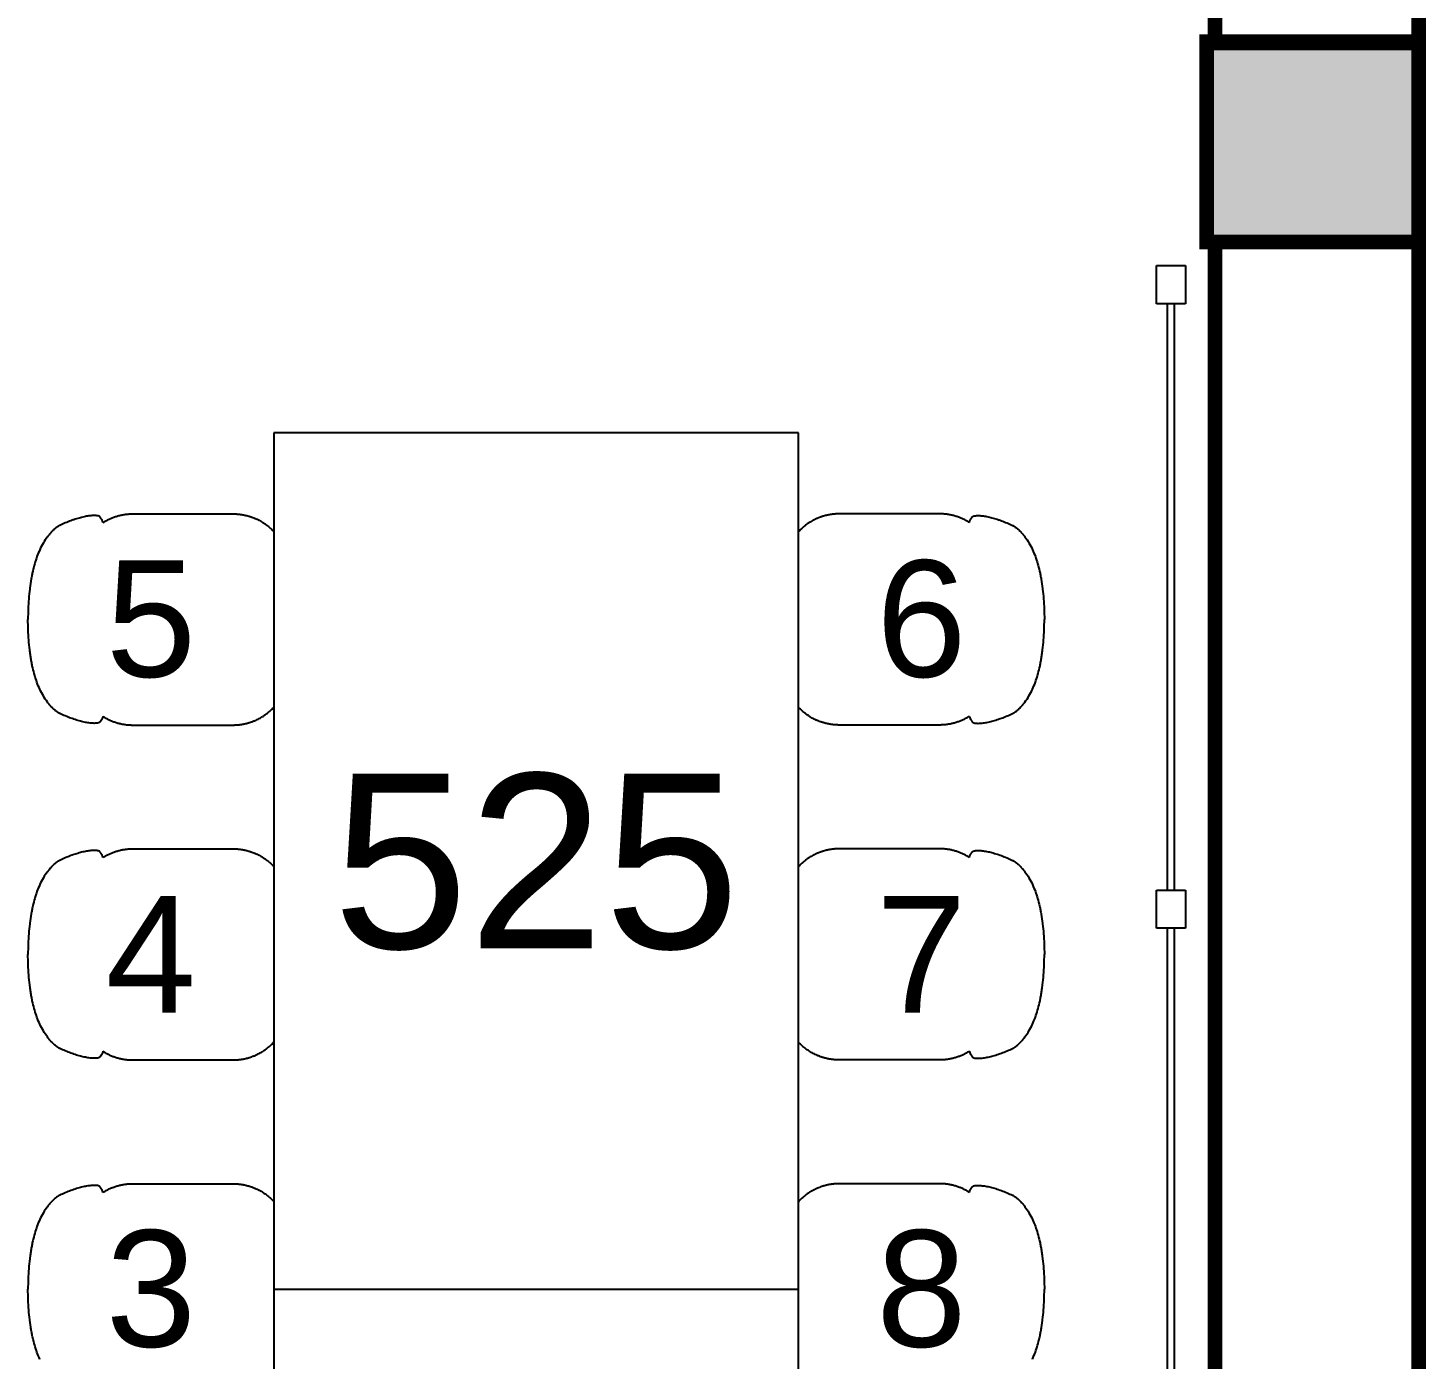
# Model space of a CAD drawing. Header units: inches. Extents: x -7053 to 899, y 8996 to 11069.
# Drawn here: x 295.8 to 391.9, y 10252.4 to 10343.8 of the extents above; entities that cross this region are included whole.
import ezdxf
from ezdxf.enums import TextEntityAlignment as Align

# ---------------------------------------------------------------- set-up
doc = ezdxf.new("R2010")
doc.units = ezdxf.units.IN
doc.header["$LTSCALE"] = 24
doc.header["$MEASUREMENT"] = 0
doc.layers.get('0').update_dxf_attribs({"linetype": 'CONTINUOUS'})
for name, color, linetype in [('20171023 KING ST - SIMPLIFIED FLOOR PLAN & SEATING$0$EXIST-EARLS GLAZING', 252, 'CONTINUOUS'), ('20171023 KING ST - SIMPLIFIED FLOOR PLAN & SEATING$0$EXIST-EARLS PATIO', 252, 'CONTINUOUS'), ('20171023 KING ST - SIMPLIFIED FLOOR PLAN & SEATING$0$EXIST-EARLS WALL HATCH', 252, 'CONTINUOUS'), ('FLOOR PLAN', 252, 'CONTINUOUS')]:
    doc.layers.add(name, color=color, linetype=linetype)
doc.styles.add('BOLD_1_8', font='arial.ttf', dxfattribs={"height": 8})

# ---------------------------------------------------------------- blocks, each defined once
blk = doc.blocks.new('20171023 KING ST - SIMPLIFIED FLOOR PLAN & SEATING')
at = {"layer": '20171023 KING ST - SIMPLIFIED FLOOR PLAN & SEATING$0$EXIST-EARLS WALL HATCH', "linetype": 'Continuous'}
h = blk.add_hatch(color=256, dxfattribs=at)
h.dxf.hatch_style = 1
h.paths.add_polyline_path([(376.79, 10342.844), (376.79, 10329.065), (391.358, 10329.065), (391.358, 10342.844)])
at = {"layer": '20171023 KING ST - SIMPLIFIED FLOOR PLAN & SEATING$0$EXIST-EARLS GLAZING', "linetype": 'Continuous'}
for p, q in [((373.341, 10327.457, -0.018), (375.341, 10327.457, -0.018)), ((373.341, 10324.832, -0.018), (373.341, 10327.457, -0.018)), ((375.341, 10327.457, -0.018), (375.341, 10324.832, -0.018)), ((375.341, 10324.832, -0.018), (373.341, 10324.832, -0.018)), ((374.091, 10284.572, -0.018), (374.091, 10324.832, -0.018)), ((374.591, 10284.572, -0.018), (374.591, 10324.832, -0.018)), ((373.341, 10284.572, -0.018), (375.341, 10284.572, -0.018)), ((373.341, 10281.947, -0.018), (373.341, 10284.572, -0.018)), ((375.341, 10284.572, -0.018), (375.341, 10281.947, -0.018)), ((375.341, 10281.947, -0.018), (373.341, 10281.947, -0.018)), ((374.091, 10239.454, -0.02), (374.091, 10281.947, -0.018)), ((374.591, 10239.454, -0.02), (374.591, 10281.947, -0.018))]:
    blk.add_line(p, q, dxfattribs=at)
at = {"layer": '20171023 KING ST - SIMPLIFIED FLOOR PLAN & SEATING$0$EXIST-EARLS PATIO', "linetype": 'Continuous', "const_width": 1, "elevation": -0.02}
for points in [[(377.358, 10495.6), (391.358, 10495.6), (391.358, 10342.743), (377.358, 10342.743)], [(376.79, 10342.844), (376.79, 10329.065), (391.358, 10329.065), (391.358, 10342.844)], [(377.358, 10329.065), (391.358, 10329.065), (391.358, 10176.208), (377.358, 10176.208)]]:
    blk.add_lwpolyline(points, close=True, dxfattribs=at)
blk = doc.blocks.new('TABLE 15')
for p, q in [((18.009, 117.645, -0.001), (-18.009, 117.645, -0.001)), ((-18.009, 117.645, -0.001), (-18.009, 0, -0.001)), ((18.009, 0, -0.001), (18.009, 117.645, -0.001)), ((-18.009, 58.822, -0.001), (18.009, 58.822, -0.001))]:
    blk.add_line(p, q)
for points, knots in [([(-30.068, 111.933), (-30.103, 111.94), (-30.178, 111.951), (-30.297, 111.958), (-30.427, 111.957), (-30.567, 111.948), (-30.718, 111.93), (-30.878, 111.906), (-31.045, 111.873), (-31.217, 111.833), (-31.394, 111.787), (-31.574, 111.734), (-31.71, 111.689), (-31.836, 111.646), (-32.165, 111.528), (-32.471, 111.399), (-32.725, 111.278)], [0, 0, 0, 0, 2.593621, 5.482058, 8.577723, 12.001054, 15.662205, 19.556252, 23.671802, 27.994039, 32.368812, 36.906904, 41.514708, 42.773481, 46.505736, 66.812405, 66.812405, 66.812405, 66.812405]), ([(-29.977, 111.887), (-29.979, 111.889), (-29.984, 111.893), (-29.993, 111.901), (-30.011, 111.913), (-30.028, 111.921), (-30.068, 111.933)], [0, 0, 0, 0, 0.219458, 0.438108, 0.881749, 1.776838, 1.776838, 1.776838, 1.776838]), ([(-29.755, 111.478), (-29.688, 111.521), (-29.55, 111.603), (-29.337, 111.711), (-29.119, 111.806), (-28.897, 111.886), (-28.668, 111.953), (-28.475, 111.997), (-28.319, 112.025), (-28.201, 112.042), (-28.082, 112.055), (-27.96, 112.065), (-27.856, 112.07), (-27.769, 112.072), (-27.699, 112.073), (-27.641, 112.072), (-27.586, 112.072), (-27.545, 112.072), (-27.501, 112.072), (-27.452, 112.072), (-25.402, 112.072), (-23.279, 112.072), (-21.13, 112.072), (-20.982, 112.072), (-20.901, 112.072), (-20.861, 112.073), (-20.823, 112.072), (-20.785, 112.072), (-20.729, 112.072), (-20.67, 112.07), (-20.617, 112.067), (-20.566, 112.065), (-20.502, 112.06), (-20.427, 112.053), (-20.351, 112.044), (-20.276, 112.034), (-20.201, 112.023), (-20.125, 112.01), (-20.05, 111.995), (-19.974, 111.979), (-19.897, 111.96), (-19.82, 111.941), (-19.744, 111.919), (-19.672, 111.897), (-19.599, 111.873), (-19.503, 111.84), (-19.407, 111.803), (-19.311, 111.763), (-19.215, 111.721), (-19.099, 111.665), (-18.962, 111.593), (-18.856, 111.531), (-18.767, 111.475), (-18.673, 111.414), (-18.564, 111.337), (-18.437, 111.24), (-18.315, 111.138), (-18.183, 111.018), (-18.082, 110.917), (-18.025, 110.856), (-18.009, 110.838)], [0, 0, 0, 0, 5.72563, 11.638342, 17.260894, 22.922401, 28.742922, 34.444488, 37.302031, 40.199141, 43.070322, 45.950302, 49.053334, 50.597395, 52.213287, 54.148835, 54.810842, 56.198377, 57.082182, 57.982873, 59.768639, 205.405174, 211.614238, 215.240558, 216.120377, 217.503019, 218.1197, 218.87376, 220.264619, 222.138923, 223.116007, 224.149054, 225.8389, 227.741458, 229.580904, 231.399916, 233.225706, 235.045462, 237.020929, 238.716762, 240.672175, 242.738864, 244.454546, 246.394975, 248.208372, 250.027817, 253.72258, 255.653916, 257.54021, 261.279137, 264.972737, 268.750306, 270.18791, 272.540295, 276.909178, 279.829807, 284.10991, 288.387997, 292.747109, 294.447191, 294.447191, 294.447191, 294.447191]), ([(29.755, 111.478), (29.688, 111.521), (29.55, 111.603), (29.337, 111.711), (29.119, 111.806), (28.897, 111.886), (28.668, 111.953), (28.475, 111.997), (28.319, 112.025), (28.201, 112.042), (28.082, 112.055), (27.96, 112.065), (27.856, 112.07), (27.769, 112.072), (27.699, 112.073), (27.641, 112.072), (27.586, 112.072), (27.545, 112.072), (27.501, 112.072), (27.452, 112.072), (25.402, 112.072), (23.279, 112.072), (21.13, 112.072), (20.982, 112.072), (20.901, 112.072), (20.861, 112.073), (20.823, 112.072), (20.785, 112.072), (20.729, 112.072), (20.67, 112.07), (20.617, 112.067), (20.566, 112.065), (20.502, 112.06), (20.427, 112.053), (20.351, 112.044), (20.276, 112.034), (20.201, 112.023), (20.125, 112.01), (20.05, 111.995), (19.974, 111.979), (19.897, 111.96), (19.82, 111.941), (19.744, 111.919), (19.672, 111.897), (19.599, 111.873), (19.503, 111.84), (19.407, 111.803), (19.311, 111.763), (19.215, 111.721), (19.099, 111.665), (18.962, 111.593), (18.856, 111.531), (18.767, 111.475), (18.673, 111.414), (18.564, 111.337), (18.437, 111.24), (18.315, 111.138), (18.183, 111.018), (18.082, 110.917), (18.025, 110.856), (18.009, 110.838)], [0, 0, 0, 0, 5.72563, 11.638342, 17.260894, 22.922401, 28.742922, 34.444488, 37.302031, 40.199141, 43.070322, 45.950302, 49.053334, 50.597395, 52.213287, 54.148835, 54.810842, 56.198377, 57.082182, 57.982873, 59.768639, 205.405174, 211.614238, 215.240558, 216.120377, 217.503019, 218.1197, 218.87376, 220.264619, 222.138923, 223.116007, 224.149054, 225.8389, 227.741458, 229.580904, 231.399916, 233.225706, 235.045462, 237.020929, 238.716762, 240.672175, 242.738864, 244.454546, 246.394975, 248.208372, 250.027817, 253.72258, 255.653916, 257.54021, 261.279137, 264.972737, 268.750306, 270.18791, 272.540295, 276.909178, 279.829807, 284.10991, 288.387997, 292.747109, 294.447197, 294.447197, 294.447197, 294.447197]), ([(29.977, 111.887), (29.979, 111.889), (29.984, 111.893), (29.993, 111.901), (30.011, 111.913), (30.028, 111.921), (30.068, 111.933)], [0, 0, 0, 0, 0.219458, 0.438108, 0.881749, 1.776838, 1.776838, 1.776838, 1.776838]), ([(30.068, 111.933), (30.103, 111.94), (30.178, 111.951), (30.297, 111.958), (30.427, 111.957), (30.567, 111.948), (30.718, 111.93), (30.878, 111.906), (31.045, 111.873), (31.217, 111.833), (31.394, 111.787), (31.574, 111.734), (31.71, 111.689), (31.836, 111.646), (32.165, 111.528), (32.471, 111.399), (32.725, 111.278)], [0, 0, 0, 0, 2.593621, 5.482058, 8.577723, 12.001054, 15.662205, 19.556252, 23.671802, 27.994039, 32.368812, 36.906904, 41.514708, 42.773481, 46.505736, 66.812405, 66.812405, 66.812405, 66.812405]), ([(-32.945, 111.141), (-32.971, 111.121), (-33.024, 111.08), (-33.13, 110.988), (-33.264, 110.858), (-33.42, 110.685), (-33.624, 110.428), (-33.858, 110.074), (-34.017, 109.769), (-34.091, 109.611)], [0, 0, 0, 0, 2.359778, 4.869377, 10.191424, 15.845352, 21.732083, 33.881843, 46.544574, 46.544574, 46.544574, 46.544574]), ([(-32.797, 111.24), (-32.803, 111.236), (-32.815, 111.229), (-32.839, 111.214), (-32.883, 111.186), (-32.92, 111.159), (-32.945, 111.141)], [0, 0, 0, 0, 0.487428, 0.991917, 2.054704, 4.283476, 4.283476, 4.283476, 4.283476]), ([(32.797, 111.24), (32.803, 111.236), (32.815, 111.229), (32.839, 111.214), (32.883, 111.186), (32.92, 111.159), (32.945, 111.141)], [0, 0, 0, 0, 0.487428, 0.991917, 2.054704, 4.283476, 4.283476, 4.283476, 4.283476]), ([(32.945, 111.141), (32.971, 111.121), (33.024, 111.08), (33.13, 110.988), (33.264, 110.858), (33.42, 110.685), (33.624, 110.428), (33.858, 110.074), (34.017, 109.769), (34.091, 109.611)], [0, 0, 0, 0, 2.359778, 4.869377, 10.191424, 15.845352, 21.732083, 33.881843, 46.544574, 46.544574, 46.544574, 46.544574]), ([(-34.091, 109.61), (-34.161, 109.456), (-34.29, 109.144), (-34.451, 108.655), (-34.559, 108.226), (-34.635, 107.857), (-34.691, 107.554), (-34.74, 107.237), (-34.799, 106.796), (-34.856, 106.23), (-34.896, 105.533), (-34.905, 105.061), (-34.905, 104.822)], [0, 0, 0, 0, 12.267602, 24.417309, 37.247949, 44.247945, 51.636574, 59.5443, 67.46083, 83.821821, 100.712162, 117.971932, 117.971932, 117.971932, 117.971932]), ([(-34.091, 109.61), (-34.091, 109.61), (-34.092, 109.609), (-34.091, 109.607), (-34.09, 109.605)], [5.5469019, 5.5469019, 5.5469019, 5.5469019, 5.6323646, 6.2805064, 6.2805064, 6.2805064, 6.2805064]), ([(34.091, 109.61), (34.091, 109.61), (34.092, 109.609), (34.091, 109.607), (34.09, 109.605)], [5.5469019, 5.5469019, 5.5469019, 5.5469019, 5.6323646, 6.2805064, 6.2805064, 6.2805064, 6.2805064]), ([(34.091, 109.61), (34.161, 109.456), (34.29, 109.144), (34.451, 108.655), (34.559, 108.226), (34.635, 107.857), (34.691, 107.554), (34.74, 107.237), (34.799, 106.796), (34.856, 106.23), (34.896, 105.533), (34.905, 105.061), (34.905, 104.822)], [0, 0, 0, 0, 12.267602, 24.417309, 37.247949, 44.247945, 51.636574, 59.5443, 67.46083, 83.821821, 100.712162, 117.971932, 117.971932, 117.971932, 117.971932]), ([(-34.091, 100.034), (-34.161, 100.189), (-34.29, 100.501), (-34.451, 100.99), (-34.559, 101.419), (-34.635, 101.787), (-34.691, 102.091), (-34.74, 102.408), (-34.799, 102.849), (-34.856, 103.415), (-34.896, 104.112), (-34.905, 104.584), (-34.905, 104.822)], [0, 0, 0, 0, 12.267602, 24.417309, 37.247949, 44.247945, 51.636574, 59.5443, 67.46083, 83.821821, 100.712162, 117.971932, 117.971932, 117.971932, 117.971932]), ([(34.091, 100.034), (34.161, 100.189), (34.29, 100.501), (34.451, 100.99), (34.559, 101.419), (34.635, 101.787), (34.691, 102.091), (34.74, 102.408), (34.799, 102.849), (34.856, 103.415), (34.896, 104.112), (34.905, 104.584), (34.905, 104.822)], [0, 0, 0, 0, 12.267602, 24.417309, 37.247949, 44.247945, 51.636574, 59.5443, 67.46083, 83.821821, 100.712162, 117.971932, 117.971932, 117.971932, 117.971932]), ([(-34.091, 100.034), (-34.091, 100.035), (-34.092, 100.036), (-34.091, 100.038), (-34.09, 100.039)], [5.5469019, 5.5469019, 5.5469019, 5.5469019, 5.6323646, 6.2805064, 6.2805064, 6.2805064, 6.2805064]), ([(-32.945, 98.504), (-32.971, 98.523), (-33.024, 98.565), (-33.13, 98.657), (-33.264, 98.787), (-33.42, 98.96), (-33.624, 99.217), (-33.858, 99.571), (-34.017, 99.875), (-34.091, 100.034)], [0, 0, 0, 0, 2.359778, 4.869377, 10.191424, 15.845352, 21.732083, 33.881843, 46.544574, 46.544574, 46.544574, 46.544574]), ([(32.945, 98.504), (32.971, 98.523), (33.024, 98.565), (33.13, 98.657), (33.264, 98.787), (33.42, 98.96), (33.624, 99.217), (33.858, 99.571), (34.017, 99.875), (34.091, 100.034)], [0, 0, 0, 0, 2.359778, 4.869377, 10.191424, 15.845352, 21.732083, 33.881843, 46.544574, 46.544574, 46.544574, 46.544574]), ([(34.091, 100.034), (34.091, 100.035), (34.092, 100.036), (34.091, 100.038), (34.09, 100.039)], [5.5469019, 5.5469019, 5.5469019, 5.5469019, 5.6323646, 6.2805064, 6.2805064, 6.2805064, 6.2805064]), ([(-32.797, 98.405), (-32.803, 98.409), (-32.815, 98.415), (-32.839, 98.43), (-32.883, 98.459), (-32.92, 98.485), (-32.945, 98.504)], [0, 0, 0, 0, 0.487428, 0.991917, 2.054704, 4.283476, 4.283476, 4.283476, 4.283476]), ([(-30.068, 97.712), (-30.103, 97.705), (-30.178, 97.694), (-30.297, 97.687), (-30.427, 97.688), (-30.567, 97.697), (-30.718, 97.714), (-30.878, 97.739), (-31.045, 97.772), (-31.217, 97.811), (-31.394, 97.858), (-31.574, 97.911), (-31.71, 97.956), (-31.836, 97.999), (-32.165, 98.117), (-32.471, 98.246), (-32.725, 98.367)], [0, 0, 0, 0, 2.593621, 5.482058, 8.577723, 12.001054, 15.662205, 19.556252, 23.671802, 27.994039, 32.368812, 36.906904, 41.514708, 42.773481, 46.505736, 66.812405, 66.812405, 66.812405, 66.812405]), ([(-29.755, 98.166), (-29.688, 98.124), (-29.55, 98.042), (-29.337, 97.933), (-29.119, 97.839), (-28.897, 97.758), (-28.668, 97.692), (-28.475, 97.648), (-28.319, 97.62), (-28.201, 97.603), (-28.082, 97.59), (-27.96, 97.58), (-27.856, 97.575), (-27.769, 97.573), (-27.699, 97.572), (-27.641, 97.572), (-27.586, 97.572), (-27.545, 97.572), (-27.501, 97.572), (-27.452, 97.572), (-25.402, 97.572), (-23.279, 97.572), (-21.13, 97.572), (-20.982, 97.572), (-20.901, 97.572), (-20.861, 97.572), (-20.823, 97.572), (-20.785, 97.572), (-20.729, 97.573), (-20.67, 97.575), (-20.617, 97.577), (-20.566, 97.58), (-20.502, 97.585), (-20.427, 97.592), (-20.351, 97.6), (-20.276, 97.61), (-20.201, 97.622), (-20.125, 97.635), (-20.05, 97.65), (-19.974, 97.666), (-19.897, 97.684), (-19.82, 97.704), (-19.744, 97.726), (-19.672, 97.748), (-19.599, 97.771), (-19.503, 97.805), (-19.407, 97.841), (-19.311, 97.882), (-19.215, 97.924), (-19.099, 97.98), (-18.962, 98.052), (-18.856, 98.114), (-18.767, 98.17), (-18.673, 98.231), (-18.564, 98.308), (-18.437, 98.405), (-18.315, 98.506), (-18.183, 98.627), (-18.082, 98.728), (-18.025, 98.789), (-18.009, 98.806)], [0, 0, 0, 0, 5.72563, 11.638342, 17.260894, 22.922401, 28.742922, 34.444488, 37.302031, 40.199141, 43.070322, 45.950302, 49.053334, 50.597395, 52.213287, 54.148835, 54.810842, 56.198377, 57.082182, 57.982873, 59.768639, 205.405174, 211.614238, 215.240558, 216.120377, 217.503019, 218.1197, 218.87376, 220.264619, 222.138923, 223.116007, 224.149054, 225.8389, 227.741458, 229.580904, 231.399916, 233.225706, 235.045462, 237.020929, 238.716762, 240.672175, 242.738864, 244.454546, 246.394975, 248.208372, 250.027817, 253.72258, 255.653916, 257.54021, 261.279137, 264.972737, 268.750306, 270.18791, 272.540295, 276.909178, 279.829807, 284.10991, 288.387997, 292.747109, 294.447197, 294.447197, 294.447197, 294.447197]), ([(29.755, 98.166), (29.688, 98.124), (29.55, 98.042), (29.337, 97.933), (29.119, 97.839), (28.897, 97.758), (28.668, 97.692), (28.475, 97.648), (28.319, 97.62), (28.201, 97.603), (28.082, 97.59), (27.96, 97.58), (27.856, 97.575), (27.769, 97.573), (27.699, 97.572), (27.641, 97.572), (27.586, 97.572), (27.545, 97.572), (27.501, 97.572), (27.452, 97.572), (25.402, 97.572), (23.279, 97.572), (21.13, 97.572), (20.982, 97.572), (20.901, 97.572), (20.861, 97.572), (20.823, 97.572), (20.785, 97.572), (20.729, 97.573), (20.67, 97.575), (20.617, 97.577), (20.566, 97.58), (20.502, 97.585), (20.427, 97.592), (20.351, 97.6), (20.276, 97.61), (20.201, 97.622), (20.125, 97.635), (20.05, 97.65), (19.974, 97.666), (19.897, 97.684), (19.82, 97.704), (19.744, 97.726), (19.672, 97.748), (19.599, 97.771), (19.503, 97.805), (19.407, 97.841), (19.311, 97.882), (19.215, 97.924), (19.099, 97.98), (18.962, 98.052), (18.856, 98.114), (18.767, 98.17), (18.673, 98.231), (18.564, 98.308), (18.437, 98.405), (18.315, 98.506), (18.183, 98.627), (18.082, 98.728), (18.025, 98.789), (18.009, 98.806)], [0, 0, 0, 0, 5.72563, 11.638342, 17.260894, 22.922401, 28.742922, 34.444488, 37.302031, 40.199141, 43.070322, 45.950302, 49.053334, 50.597395, 52.213287, 54.148835, 54.810842, 56.198377, 57.082182, 57.982873, 59.768639, 205.405174, 211.614238, 215.240558, 216.120377, 217.503019, 218.1197, 218.87376, 220.264619, 222.138923, 223.116007, 224.149054, 225.8389, 227.741458, 229.580904, 231.399916, 233.225706, 235.045462, 237.020929, 238.716762, 240.672175, 242.738864, 244.454546, 246.394975, 248.208372, 250.027817, 253.72258, 255.653916, 257.54021, 261.279137, 264.972737, 268.750306, 270.18791, 272.540295, 276.909178, 279.829807, 284.10991, 288.387997, 292.747109, 294.447191, 294.447191, 294.447191, 294.447191]), ([(30.068, 97.712), (30.103, 97.705), (30.178, 97.694), (30.297, 97.687), (30.427, 97.688), (30.567, 97.697), (30.718, 97.714), (30.878, 97.739), (31.045, 97.772), (31.217, 97.811), (31.394, 97.858), (31.574, 97.911), (31.71, 97.956), (31.836, 97.999), (32.165, 98.117), (32.471, 98.246), (32.725, 98.367)], [0, 0, 0, 0, 2.593621, 5.482058, 8.577723, 12.001054, 15.662205, 19.556252, 23.671802, 27.994039, 32.368812, 36.906904, 41.514708, 42.773481, 46.505736, 66.812405, 66.812405, 66.812405, 66.812405]), ([(32.797, 98.405), (32.803, 98.409), (32.815, 98.415), (32.839, 98.43), (32.883, 98.459), (32.92, 98.485), (32.945, 98.504)], [0, 0, 0, 0, 0.487428, 0.991917, 2.054704, 4.283476, 4.283476, 4.283476, 4.283476]), ([(-29.977, 97.758), (-29.979, 97.756), (-29.984, 97.752), (-29.993, 97.744), (-30.011, 97.732), (-30.028, 97.724), (-30.068, 97.712)], [0, 0, 0, 0, 0.219458, 0.438108, 0.881749, 1.776838, 1.776838, 1.776838, 1.776838]), ([(29.977, 97.758), (29.979, 97.756), (29.984, 97.752), (29.993, 97.744), (30.011, 97.732), (30.028, 97.724), (30.068, 97.712)], [0, 0, 0, 0, 0.219458, 0.438108, 0.881749, 1.776838, 1.776838, 1.776838, 1.776838]), ([(-30.068, 88.933), (-30.103, 88.94), (-30.178, 88.951), (-30.297, 88.958), (-30.427, 88.957), (-30.567, 88.948), (-30.718, 88.93), (-30.878, 88.906), (-31.045, 88.873), (-31.217, 88.833), (-31.394, 88.787), (-31.574, 88.734), (-31.71, 88.689), (-31.836, 88.646), (-32.165, 88.528), (-32.471, 88.399), (-32.725, 88.278)], [0, 0, 0, 0, 2.593621, 5.482058, 8.577723, 12.001054, 15.662205, 19.556252, 23.671802, 27.994039, 32.368812, 36.906904, 41.514708, 42.773481, 46.505736, 66.812405, 66.812405, 66.812405, 66.812405]), ([(-29.977, 88.887), (-29.979, 88.889), (-29.984, 88.893), (-29.993, 88.901), (-30.011, 88.913), (-30.028, 88.921), (-30.068, 88.933)], [0, 0, 0, 0, 0.219458, 0.438108, 0.881749, 1.776838, 1.776838, 1.776838, 1.776838]), ([(-29.755, 88.478), (-29.688, 88.521), (-29.55, 88.603), (-29.337, 88.711), (-29.119, 88.806), (-28.897, 88.886), (-28.668, 88.953), (-28.475, 88.997), (-28.319, 89.025), (-28.201, 89.042), (-28.082, 89.055), (-27.96, 89.065), (-27.856, 89.07), (-27.769, 89.072), (-27.699, 89.073), (-27.641, 89.072), (-27.586, 89.072), (-27.545, 89.072), (-27.501, 89.072), (-27.452, 89.072), (-25.402, 89.072), (-23.279, 89.072), (-21.13, 89.072), (-20.982, 89.072), (-20.901, 89.072), (-20.861, 89.073), (-20.823, 89.072), (-20.785, 89.072), (-20.729, 89.072), (-20.67, 89.07), (-20.617, 89.067), (-20.566, 89.065), (-20.502, 89.06), (-20.427, 89.053), (-20.351, 89.044), (-20.276, 89.034), (-20.201, 89.023), (-20.125, 89.01), (-20.05, 88.995), (-19.974, 88.979), (-19.897, 88.96), (-19.82, 88.941), (-19.744, 88.919), (-19.672, 88.897), (-19.599, 88.873), (-19.503, 88.84), (-19.407, 88.803), (-19.311, 88.763), (-19.215, 88.721), (-19.099, 88.665), (-18.962, 88.593), (-18.856, 88.531), (-18.767, 88.475), (-18.673, 88.414), (-18.564, 88.337), (-18.437, 88.24), (-18.315, 88.138), (-18.183, 88.018), (-18.082, 87.917), (-18.025, 87.856), (-18.009, 87.838)], [0, 0, 0, 0, 5.72563, 11.638342, 17.260894, 22.922401, 28.742922, 34.444488, 37.302031, 40.199141, 43.070322, 45.950302, 49.053334, 50.597395, 52.213287, 54.148835, 54.810842, 56.198377, 57.082182, 57.982873, 59.768639, 205.405174, 211.614238, 215.240558, 216.120377, 217.503019, 218.1197, 218.87376, 220.264619, 222.138923, 223.116007, 224.149054, 225.8389, 227.741458, 229.580904, 231.399916, 233.225706, 235.045462, 237.020929, 238.716762, 240.672175, 242.738864, 244.454546, 246.394975, 248.208372, 250.027817, 253.72258, 255.653916, 257.54021, 261.279137, 264.972737, 268.750306, 270.18791, 272.540295, 276.909178, 279.829807, 284.10991, 288.387997, 292.747109, 294.447191, 294.447191, 294.447191, 294.447191]), ([(29.755, 88.478), (29.688, 88.521), (29.55, 88.603), (29.337, 88.711), (29.119, 88.806), (28.897, 88.886), (28.668, 88.953), (28.475, 88.997), (28.319, 89.025), (28.201, 89.042), (28.082, 89.055), (27.96, 89.065), (27.856, 89.07), (27.769, 89.072), (27.699, 89.073), (27.641, 89.072), (27.586, 89.072), (27.545, 89.072), (27.501, 89.072), (27.452, 89.072), (25.402, 89.072), (23.279, 89.072), (21.13, 89.072), (20.982, 89.072), (20.901, 89.072), (20.861, 89.073), (20.823, 89.072), (20.785, 89.072), (20.729, 89.072), (20.67, 89.07), (20.617, 89.067), (20.566, 89.065), (20.502, 89.06), (20.427, 89.053), (20.351, 89.044), (20.276, 89.034), (20.201, 89.023), (20.125, 89.01), (20.05, 88.995), (19.974, 88.979), (19.897, 88.96), (19.82, 88.941), (19.744, 88.919), (19.672, 88.897), (19.599, 88.873), (19.503, 88.84), (19.407, 88.803), (19.311, 88.763), (19.215, 88.721), (19.099, 88.665), (18.962, 88.593), (18.856, 88.531), (18.767, 88.475), (18.673, 88.414), (18.564, 88.337), (18.437, 88.24), (18.315, 88.138), (18.183, 88.018), (18.082, 87.917), (18.025, 87.856), (18.009, 87.838)], [0, 0, 0, 0, 5.72563, 11.638342, 17.260894, 22.922401, 28.742922, 34.444488, 37.302031, 40.199141, 43.070322, 45.950302, 49.053334, 50.597395, 52.213287, 54.148835, 54.810842, 56.198377, 57.082182, 57.982873, 59.768639, 205.405174, 211.614238, 215.240558, 216.120377, 217.503019, 218.1197, 218.87376, 220.264619, 222.138923, 223.116007, 224.149054, 225.8389, 227.741458, 229.580904, 231.399916, 233.225706, 235.045462, 237.020929, 238.716762, 240.672175, 242.738864, 244.454546, 246.394975, 248.208372, 250.027817, 253.72258, 255.653916, 257.54021, 261.279137, 264.972737, 268.750306, 270.18791, 272.540295, 276.909178, 279.829807, 284.10991, 288.387997, 292.747109, 294.447197, 294.447197, 294.447197, 294.447197]), ([(29.977, 88.887), (29.979, 88.889), (29.984, 88.893), (29.993, 88.901), (30.011, 88.913), (30.028, 88.921), (30.068, 88.933)], [0, 0, 0, 0, 0.219458, 0.438108, 0.881749, 1.776838, 1.776838, 1.776838, 1.776838]), ([(30.068, 88.933), (30.103, 88.94), (30.178, 88.951), (30.297, 88.958), (30.427, 88.957), (30.567, 88.948), (30.718, 88.93), (30.878, 88.906), (31.045, 88.873), (31.217, 88.833), (31.394, 88.787), (31.574, 88.734), (31.71, 88.689), (31.836, 88.646), (32.165, 88.528), (32.471, 88.399), (32.725, 88.278)], [0, 0, 0, 0, 2.593621, 5.482058, 8.577723, 12.001054, 15.662205, 19.556252, 23.671802, 27.994039, 32.368812, 36.906904, 41.514708, 42.773481, 46.505736, 66.812405, 66.812405, 66.812405, 66.812405]), ([(-32.945, 88.141), (-32.971, 88.121), (-33.024, 88.08), (-33.13, 87.988), (-33.264, 87.858), (-33.42, 87.685), (-33.624, 87.428), (-33.858, 87.074), (-34.017, 86.769), (-34.091, 86.611)], [0, 0, 0, 0, 2.359778, 4.869377, 10.191424, 15.845352, 21.732083, 33.881843, 46.544574, 46.544574, 46.544574, 46.544574]), ([(-32.797, 88.24), (-32.803, 88.236), (-32.815, 88.229), (-32.839, 88.214), (-32.883, 88.186), (-32.92, 88.159), (-32.945, 88.141)], [0, 0, 0, 0, 0.487428, 0.991917, 2.054704, 4.283476, 4.283476, 4.283476, 4.283476]), ([(32.797, 88.24), (32.803, 88.236), (32.815, 88.229), (32.839, 88.214), (32.883, 88.186), (32.92, 88.159), (32.945, 88.141)], [0, 0, 0, 0, 0.487428, 0.991917, 2.054704, 4.283476, 4.283476, 4.283476, 4.283476]), ([(32.945, 88.141), (32.971, 88.121), (33.024, 88.08), (33.13, 87.988), (33.264, 87.858), (33.42, 87.685), (33.624, 87.428), (33.858, 87.074), (34.017, 86.769), (34.091, 86.611)], [0, 0, 0, 0, 2.359778, 4.869377, 10.191424, 15.845352, 21.732083, 33.881843, 46.544574, 46.544574, 46.544574, 46.544574]), ([(-34.091, 86.61), (-34.161, 86.456), (-34.29, 86.144), (-34.451, 85.655), (-34.559, 85.226), (-34.635, 84.857), (-34.691, 84.554), (-34.74, 84.237), (-34.799, 83.796), (-34.856, 83.23), (-34.896, 82.533), (-34.905, 82.061), (-34.905, 81.822)], [0, 0, 0, 0, 12.267602, 24.417309, 37.247949, 44.247945, 51.636574, 59.5443, 67.46083, 83.821821, 100.712162, 117.971932, 117.971932, 117.971932, 117.971932]), ([(-34.091, 86.61), (-34.091, 86.61), (-34.092, 86.609), (-34.091, 86.607), (-34.09, 86.605)], [5.5469019, 5.5469019, 5.5469019, 5.5469019, 5.6323646, 6.2805064, 6.2805064, 6.2805064, 6.2805064]), ([(34.091, 86.61), (34.091, 86.61), (34.092, 86.609), (34.091, 86.607), (34.09, 86.605)], [5.5469019, 5.5469019, 5.5469019, 5.5469019, 5.6323646, 6.2805064, 6.2805064, 6.2805064, 6.2805064]), ([(34.091, 86.61), (34.161, 86.456), (34.29, 86.144), (34.451, 85.655), (34.559, 85.226), (34.635, 84.857), (34.691, 84.554), (34.74, 84.237), (34.799, 83.796), (34.856, 83.23), (34.896, 82.533), (34.905, 82.061), (34.905, 81.822)], [0, 0, 0, 0, 12.267602, 24.417309, 37.247949, 44.247945, 51.636574, 59.5443, 67.46083, 83.821821, 100.712162, 117.971932, 117.971932, 117.971932, 117.971932]), ([(-34.091, 77.034), (-34.161, 77.189), (-34.29, 77.501), (-34.451, 77.99), (-34.559, 78.419), (-34.635, 78.787), (-34.691, 79.091), (-34.74, 79.408), (-34.799, 79.849), (-34.856, 80.415), (-34.896, 81.112), (-34.905, 81.584), (-34.905, 81.822)], [0, 0, 0, 0, 12.267602, 24.417309, 37.247949, 44.247945, 51.636574, 59.5443, 67.46083, 83.821821, 100.712162, 117.971932, 117.971932, 117.971932, 117.971932]), ([(34.091, 77.034), (34.161, 77.189), (34.29, 77.501), (34.451, 77.99), (34.559, 78.419), (34.635, 78.787), (34.691, 79.091), (34.74, 79.408), (34.799, 79.849), (34.856, 80.415), (34.896, 81.112), (34.905, 81.584), (34.905, 81.822)], [0, 0, 0, 0, 12.267602, 24.417309, 37.247949, 44.247945, 51.636574, 59.5443, 67.46083, 83.821821, 100.712162, 117.971932, 117.971932, 117.971932, 117.971932]), ([(-34.091, 77.034), (-34.091, 77.035), (-34.092, 77.036), (-34.091, 77.038), (-34.09, 77.039)], [5.5469019, 5.5469019, 5.5469019, 5.5469019, 5.6323646, 6.2805064, 6.2805064, 6.2805064, 6.2805064]), ([(-32.945, 75.504), (-32.971, 75.523), (-33.024, 75.565), (-33.13, 75.657), (-33.264, 75.787), (-33.42, 75.96), (-33.624, 76.217), (-33.858, 76.571), (-34.017, 76.875), (-34.091, 77.034)], [0, 0, 0, 0, 2.359778, 4.869377, 10.191424, 15.845352, 21.732083, 33.881843, 46.544574, 46.544574, 46.544574, 46.544574]), ([(32.945, 75.504), (32.971, 75.523), (33.024, 75.565), (33.13, 75.657), (33.264, 75.787), (33.42, 75.96), (33.624, 76.217), (33.858, 76.571), (34.017, 76.875), (34.091, 77.034)], [0, 0, 0, 0, 2.359778, 4.869377, 10.191424, 15.845352, 21.732083, 33.881843, 46.544574, 46.544574, 46.544574, 46.544574]), ([(34.091, 77.034), (34.091, 77.035), (34.092, 77.036), (34.091, 77.038), (34.09, 77.039)], [5.5469019, 5.5469019, 5.5469019, 5.5469019, 5.6323646, 6.2805064, 6.2805064, 6.2805064, 6.2805064]), ([(-32.797, 75.405), (-32.803, 75.409), (-32.815, 75.415), (-32.839, 75.43), (-32.883, 75.459), (-32.92, 75.485), (-32.945, 75.504)], [0, 0, 0, 0, 0.487428, 0.991917, 2.054704, 4.283476, 4.283476, 4.283476, 4.283476]), ([(-30.068, 74.712), (-30.103, 74.705), (-30.178, 74.694), (-30.297, 74.687), (-30.427, 74.688), (-30.567, 74.697), (-30.718, 74.714), (-30.878, 74.739), (-31.045, 74.772), (-31.217, 74.811), (-31.394, 74.858), (-31.574, 74.911), (-31.71, 74.956), (-31.836, 74.999), (-32.165, 75.117), (-32.471, 75.246), (-32.725, 75.367)], [0, 0, 0, 0, 2.593621, 5.482058, 8.577723, 12.001054, 15.662205, 19.556252, 23.671802, 27.994039, 32.368812, 36.906904, 41.514708, 42.773481, 46.505736, 66.812405, 66.812405, 66.812405, 66.812405]), ([(-29.755, 75.166), (-29.688, 75.124), (-29.55, 75.042), (-29.337, 74.933), (-29.119, 74.839), (-28.897, 74.758), (-28.668, 74.692), (-28.475, 74.648), (-28.319, 74.62), (-28.201, 74.603), (-28.082, 74.59), (-27.96, 74.58), (-27.856, 74.575), (-27.769, 74.573), (-27.699, 74.572), (-27.641, 74.572), (-27.586, 74.572), (-27.545, 74.572), (-27.501, 74.572), (-27.452, 74.572), (-25.402, 74.572), (-23.279, 74.572), (-21.13, 74.572), (-20.982, 74.572), (-20.901, 74.572), (-20.861, 74.572), (-20.823, 74.572), (-20.785, 74.572), (-20.729, 74.573), (-20.67, 74.575), (-20.617, 74.577), (-20.566, 74.58), (-20.502, 74.585), (-20.427, 74.592), (-20.351, 74.6), (-20.276, 74.61), (-20.201, 74.622), (-20.125, 74.635), (-20.05, 74.65), (-19.974, 74.666), (-19.897, 74.684), (-19.82, 74.704), (-19.744, 74.726), (-19.672, 74.748), (-19.599, 74.771), (-19.503, 74.805), (-19.407, 74.841), (-19.311, 74.882), (-19.215, 74.924), (-19.099, 74.98), (-18.962, 75.052), (-18.856, 75.114), (-18.767, 75.17), (-18.673, 75.231), (-18.564, 75.308), (-18.437, 75.405), (-18.315, 75.506), (-18.183, 75.627), (-18.082, 75.728), (-18.025, 75.789), (-18.009, 75.806)], [0, 0, 0, 0, 5.72563, 11.638342, 17.260894, 22.922401, 28.742922, 34.444488, 37.302031, 40.199141, 43.070322, 45.950302, 49.053334, 50.597395, 52.213287, 54.148835, 54.810842, 56.198377, 57.082182, 57.982873, 59.768639, 205.405174, 211.614238, 215.240558, 216.120377, 217.503019, 218.1197, 218.87376, 220.264619, 222.138923, 223.116007, 224.149054, 225.8389, 227.741458, 229.580904, 231.399916, 233.225706, 235.045462, 237.020929, 238.716762, 240.672175, 242.738864, 244.454546, 246.394975, 248.208372, 250.027817, 253.72258, 255.653916, 257.54021, 261.279137, 264.972737, 268.750306, 270.18791, 272.540295, 276.909178, 279.829807, 284.10991, 288.387997, 292.747109, 294.447197, 294.447197, 294.447197, 294.447197]), ([(29.755, 75.166), (29.688, 75.124), (29.55, 75.042), (29.337, 74.933), (29.119, 74.839), (28.897, 74.758), (28.668, 74.692), (28.475, 74.648), (28.319, 74.62), (28.201, 74.603), (28.082, 74.59), (27.96, 74.58), (27.856, 74.575), (27.769, 74.573), (27.699, 74.572), (27.641, 74.572), (27.586, 74.572), (27.545, 74.572), (27.501, 74.572), (27.452, 74.572), (25.402, 74.572), (23.279, 74.572), (21.13, 74.572), (20.982, 74.572), (20.901, 74.572), (20.861, 74.572), (20.823, 74.572), (20.785, 74.572), (20.729, 74.573), (20.67, 74.575), (20.617, 74.577), (20.566, 74.58), (20.502, 74.585), (20.427, 74.592), (20.351, 74.6), (20.276, 74.61), (20.201, 74.622), (20.125, 74.635), (20.05, 74.65), (19.974, 74.666), (19.897, 74.684), (19.82, 74.704), (19.744, 74.726), (19.672, 74.748), (19.599, 74.771), (19.503, 74.805), (19.407, 74.841), (19.311, 74.882), (19.215, 74.924), (19.099, 74.98), (18.962, 75.052), (18.856, 75.114), (18.767, 75.17), (18.673, 75.231), (18.564, 75.308), (18.437, 75.405), (18.315, 75.506), (18.183, 75.627), (18.082, 75.728), (18.025, 75.789), (18.009, 75.806)], [0, 0, 0, 0, 5.72563, 11.638342, 17.260894, 22.922401, 28.742922, 34.444488, 37.302031, 40.199141, 43.070322, 45.950302, 49.053334, 50.597395, 52.213287, 54.148835, 54.810842, 56.198377, 57.082182, 57.982873, 59.768639, 205.405174, 211.614238, 215.240558, 216.120377, 217.503019, 218.1197, 218.87376, 220.264619, 222.138923, 223.116007, 224.149054, 225.8389, 227.741458, 229.580904, 231.399916, 233.225706, 235.045462, 237.020929, 238.716762, 240.672175, 242.738864, 244.454546, 246.394975, 248.208372, 250.027817, 253.72258, 255.653916, 257.54021, 261.279137, 264.972737, 268.750306, 270.18791, 272.540295, 276.909178, 279.829807, 284.10991, 288.387997, 292.747109, 294.447191, 294.447191, 294.447191, 294.447191]), ([(30.068, 74.712), (30.103, 74.705), (30.178, 74.694), (30.297, 74.687), (30.427, 74.688), (30.567, 74.697), (30.718, 74.714), (30.878, 74.739), (31.045, 74.772), (31.217, 74.811), (31.394, 74.858), (31.574, 74.911), (31.71, 74.956), (31.836, 74.999), (32.165, 75.117), (32.471, 75.246), (32.725, 75.367)], [0, 0, 0, 0, 2.593621, 5.482058, 8.577723, 12.001054, 15.662205, 19.556252, 23.671802, 27.994039, 32.368812, 36.906904, 41.514708, 42.773481, 46.505736, 66.812405, 66.812405, 66.812405, 66.812405]), ([(32.797, 75.405), (32.803, 75.409), (32.815, 75.415), (32.839, 75.43), (32.883, 75.459), (32.92, 75.485), (32.945, 75.504)], [0, 0, 0, 0, 0.487428, 0.991917, 2.054704, 4.283476, 4.283476, 4.283476, 4.283476]), ([(-29.977, 74.758), (-29.979, 74.756), (-29.984, 74.752), (-29.993, 74.744), (-30.011, 74.732), (-30.028, 74.724), (-30.068, 74.712)], [0, 0, 0, 0, 0.219458, 0.438108, 0.881749, 1.776838, 1.776838, 1.776838, 1.776838]), ([(29.977, 74.758), (29.979, 74.756), (29.984, 74.752), (29.993, 74.744), (30.011, 74.732), (30.028, 74.724), (30.068, 74.712)], [0, 0, 0, 0, 0.219458, 0.438108, 0.881749, 1.776838, 1.776838, 1.776838, 1.776838]), ([(-30.068, 65.933), (-30.103, 65.94), (-30.178, 65.951), (-30.297, 65.958), (-30.427, 65.957), (-30.567, 65.948), (-30.718, 65.93), (-30.878, 65.906), (-31.045, 65.873), (-31.217, 65.833), (-31.394, 65.787), (-31.574, 65.734), (-31.71, 65.689), (-31.836, 65.646), (-32.165, 65.528), (-32.471, 65.399), (-32.725, 65.278)], [0, 0, 0, 0, 2.593621, 5.482058, 8.577723, 12.001054, 15.662205, 19.556252, 23.671802, 27.994039, 32.368812, 36.906904, 41.514708, 42.773481, 46.505736, 66.812405, 66.812405, 66.812405, 66.812405]), ([(-29.977, 65.887), (-29.979, 65.889), (-29.984, 65.893), (-29.993, 65.901), (-30.011, 65.913), (-30.028, 65.921), (-30.068, 65.933)], [0, 0, 0, 0, 0.219458, 0.438108, 0.881749, 1.776838, 1.776838, 1.776838, 1.776838]), ([(-29.755, 65.478), (-29.688, 65.521), (-29.55, 65.603), (-29.337, 65.711), (-29.119, 65.806), (-28.897, 65.886), (-28.668, 65.953), (-28.475, 65.997), (-28.319, 66.025), (-28.201, 66.042), (-28.082, 66.055), (-27.96, 66.065), (-27.856, 66.07), (-27.769, 66.072), (-27.699, 66.073), (-27.641, 66.072), (-27.586, 66.072), (-27.545, 66.072), (-27.501, 66.072), (-27.452, 66.072), (-25.402, 66.072), (-23.279, 66.072), (-21.13, 66.072), (-20.982, 66.072), (-20.901, 66.072), (-20.861, 66.073), (-20.823, 66.072), (-20.785, 66.072), (-20.729, 66.072), (-20.67, 66.07), (-20.617, 66.067), (-20.566, 66.065), (-20.502, 66.06), (-20.427, 66.053), (-20.351, 66.044), (-20.276, 66.034), (-20.201, 66.023), (-20.125, 66.01), (-20.05, 65.995), (-19.974, 65.979), (-19.897, 65.96), (-19.82, 65.941), (-19.744, 65.919), (-19.672, 65.897), (-19.599, 65.873), (-19.503, 65.84), (-19.407, 65.803), (-19.311, 65.763), (-19.215, 65.721), (-19.099, 65.665), (-18.962, 65.593), (-18.856, 65.531), (-18.767, 65.475), (-18.673, 65.414), (-18.564, 65.337), (-18.437, 65.24), (-18.315, 65.138), (-18.183, 65.018), (-18.082, 64.917), (-18.025, 64.856), (-18.009, 64.838)], [0, 0, 0, 0, 5.72563, 11.638342, 17.260894, 22.922401, 28.742922, 34.444488, 37.302031, 40.199141, 43.070322, 45.950302, 49.053334, 50.597395, 52.213287, 54.148835, 54.810842, 56.198377, 57.082182, 57.982873, 59.768639, 205.405174, 211.614238, 215.240558, 216.120377, 217.503019, 218.1197, 218.87376, 220.264619, 222.138923, 223.116007, 224.149054, 225.8389, 227.741458, 229.580904, 231.399916, 233.225706, 235.045462, 237.020929, 238.716762, 240.672175, 242.738864, 244.454546, 246.394975, 248.208372, 250.027817, 253.72258, 255.653916, 257.54021, 261.279137, 264.972737, 268.750306, 270.18791, 272.540295, 276.909178, 279.829807, 284.10991, 288.387997, 292.747109, 294.447191, 294.447191, 294.447191, 294.447191]), ([(29.755, 65.478), (29.688, 65.521), (29.55, 65.603), (29.337, 65.711), (29.119, 65.806), (28.897, 65.886), (28.668, 65.953), (28.475, 65.997), (28.319, 66.025), (28.201, 66.042), (28.082, 66.055), (27.96, 66.065), (27.856, 66.07), (27.769, 66.072), (27.699, 66.073), (27.641, 66.072), (27.586, 66.072), (27.545, 66.072), (27.501, 66.072), (27.452, 66.072), (25.402, 66.072), (23.279, 66.072), (21.13, 66.072), (20.982, 66.072), (20.901, 66.072), (20.861, 66.073), (20.823, 66.072), (20.785, 66.072), (20.729, 66.072), (20.67, 66.07), (20.617, 66.067), (20.566, 66.065), (20.502, 66.06), (20.427, 66.053), (20.351, 66.044), (20.276, 66.034), (20.201, 66.023), (20.125, 66.01), (20.05, 65.995), (19.974, 65.979), (19.897, 65.96), (19.82, 65.941), (19.744, 65.919), (19.672, 65.897), (19.599, 65.873), (19.503, 65.84), (19.407, 65.803), (19.311, 65.763), (19.215, 65.721), (19.099, 65.665), (18.962, 65.593), (18.856, 65.531), (18.767, 65.475), (18.673, 65.414), (18.564, 65.337), (18.437, 65.24), (18.315, 65.138), (18.183, 65.018), (18.082, 64.917), (18.025, 64.856), (18.009, 64.838)], [0, 0, 0, 0, 5.72563, 11.638342, 17.260894, 22.922401, 28.742922, 34.444488, 37.302031, 40.199141, 43.070322, 45.950302, 49.053334, 50.597395, 52.213287, 54.148835, 54.810842, 56.198377, 57.082182, 57.982873, 59.768639, 205.405174, 211.614238, 215.240558, 216.120377, 217.503019, 218.1197, 218.87376, 220.264619, 222.138923, 223.116007, 224.149054, 225.8389, 227.741458, 229.580904, 231.399916, 233.225706, 235.045462, 237.020929, 238.716762, 240.672175, 242.738864, 244.454546, 246.394975, 248.208372, 250.027817, 253.72258, 255.653916, 257.54021, 261.279137, 264.972737, 268.750306, 270.18791, 272.540295, 276.909178, 279.829807, 284.10991, 288.387997, 292.747109, 294.447197, 294.447197, 294.447197, 294.447197]), ([(29.977, 65.887), (29.979, 65.889), (29.984, 65.893), (29.993, 65.901), (30.011, 65.913), (30.028, 65.921), (30.068, 65.933)], [0, 0, 0, 0, 0.219458, 0.438108, 0.881749, 1.776838, 1.776838, 1.776838, 1.776838]), ([(30.068, 65.933), (30.103, 65.94), (30.178, 65.951), (30.297, 65.958), (30.427, 65.957), (30.567, 65.948), (30.718, 65.93), (30.878, 65.906), (31.045, 65.873), (31.217, 65.833), (31.394, 65.787), (31.574, 65.734), (31.71, 65.689), (31.836, 65.646), (32.165, 65.528), (32.471, 65.399), (32.725, 65.278)], [0, 0, 0, 0, 2.593621, 5.482058, 8.577723, 12.001054, 15.662205, 19.556252, 23.671802, 27.994039, 32.368812, 36.906904, 41.514708, 42.773481, 46.505736, 66.812405, 66.812405, 66.812405, 66.812405]), ([(-32.945, 65.141), (-32.971, 65.121), (-33.024, 65.08), (-33.13, 64.988), (-33.264, 64.858), (-33.42, 64.685), (-33.624, 64.428), (-33.858, 64.074), (-34.017, 63.769), (-34.091, 63.611)], [0, 0, 0, 0, 2.359778, 4.869377, 10.191424, 15.845352, 21.732083, 33.881843, 46.544574, 46.544574, 46.544574, 46.544574]), ([(-32.797, 65.24), (-32.803, 65.236), (-32.815, 65.229), (-32.839, 65.214), (-32.883, 65.186), (-32.92, 65.159), (-32.945, 65.141)], [0, 0, 0, 0, 0.487428, 0.991917, 2.054704, 4.283476, 4.283476, 4.283476, 4.283476]), ([(32.797, 65.24), (32.803, 65.236), (32.815, 65.229), (32.839, 65.214), (32.883, 65.186), (32.92, 65.159), (32.945, 65.141)], [0, 0, 0, 0, 0.487428, 0.991917, 2.054704, 4.283476, 4.283476, 4.283476, 4.283476]), ([(32.945, 65.141), (32.971, 65.121), (33.024, 65.08), (33.13, 64.988), (33.264, 64.858), (33.42, 64.685), (33.624, 64.428), (33.858, 64.074), (34.017, 63.769), (34.091, 63.611)], [0, 0, 0, 0, 2.359778, 4.869377, 10.191424, 15.845352, 21.732083, 33.881843, 46.544574, 46.544574, 46.544574, 46.544574]), ([(-34.091, 63.61), (-34.161, 63.456), (-34.29, 63.144), (-34.451, 62.655), (-34.559, 62.226), (-34.635, 61.857), (-34.691, 61.554), (-34.74, 61.237), (-34.799, 60.796), (-34.856, 60.23), (-34.896, 59.533), (-34.905, 59.061), (-34.905, 58.822)], [0, 0, 0, 0, 12.267602, 24.417309, 37.247949, 44.247945, 51.636574, 59.5443, 67.46083, 83.821821, 100.712162, 117.971932, 117.971932, 117.971932, 117.971932]), ([(-34.091, 63.61), (-34.091, 63.61), (-34.092, 63.609), (-34.091, 63.607), (-34.09, 63.605)], [5.5469019, 5.5469019, 5.5469019, 5.5469019, 5.6323646, 6.2805064, 6.2805064, 6.2805064, 6.2805064]), ([(34.091, 63.61), (34.091, 63.61), (34.092, 63.609), (34.091, 63.607), (34.09, 63.605)], [5.5469019, 5.5469019, 5.5469019, 5.5469019, 5.6323646, 6.2805064, 6.2805064, 6.2805064, 6.2805064]), ([(34.091, 63.61), (34.161, 63.456), (34.29, 63.144), (34.451, 62.655), (34.559, 62.226), (34.635, 61.857), (34.691, 61.554), (34.74, 61.237), (34.799, 60.796), (34.856, 60.23), (34.896, 59.533), (34.905, 59.061), (34.905, 58.822)], [0, 0, 0, 0, 12.267602, 24.417309, 37.247949, 44.247945, 51.636574, 59.5443, 67.46083, 83.821821, 100.712162, 117.971932, 117.971932, 117.971932, 117.971932]), ([(-34.091, 54.034), (-34.161, 54.189), (-34.29, 54.501), (-34.451, 54.99), (-34.559, 55.419), (-34.635, 55.787), (-34.691, 56.091), (-34.74, 56.408), (-34.799, 56.849), (-34.856, 57.415), (-34.896, 58.112), (-34.905, 58.584), (-34.905, 58.822)], [0, 0, 0, 0, 12.267602, 24.417309, 37.247949, 44.247945, 51.636574, 59.5443, 67.46083, 83.821821, 100.712162, 117.971932, 117.971932, 117.971932, 117.971932]), ([(34.091, 54.034), (34.161, 54.189), (34.29, 54.501), (34.451, 54.99), (34.559, 55.419), (34.635, 55.787), (34.691, 56.091), (34.74, 56.408), (34.799, 56.849), (34.856, 57.415), (34.896, 58.112), (34.905, 58.584), (34.905, 58.822)], [0, 0, 0, 0, 12.267602, 24.417309, 37.247949, 44.247945, 51.636574, 59.5443, 67.46083, 83.821821, 100.712162, 117.971932, 117.971932, 117.971932, 117.971932]), ([(-34.091, 54.034), (-34.091, 54.035), (-34.092, 54.036), (-34.091, 54.038), (-34.09, 54.039)], [5.5469019, 5.5469019, 5.5469019, 5.5469019, 5.6323646, 6.2805064, 6.2805064, 6.2805064, 6.2805064]), ([(34.091, 54.034), (34.091, 54.035), (34.092, 54.036), (34.091, 54.038), (34.09, 54.039)], [5.5469019, 5.5469019, 5.5469019, 5.5469019, 5.6323646, 6.2805064, 6.2805064, 6.2805064, 6.2805064])]:
    blk.add_open_spline(points, degree=3, knots=knots)
for points, weights in [([(-29.951, 111.856), (-29.962, 111.873), (-29.977, 111.887)], [1, 0.993407673287, 1]), ([(-29.842, 111.695), (-29.897, 111.775), (-29.951, 111.856)], [1, 0.999999986134, 1]), ([(-29.755, 111.478), (-29.803, 111.637), (-29.842, 111.694)], [1, 0.992461126439, 1]), ([(29.755, 111.478), (29.803, 111.637), (29.842, 111.694)], [1, 0.992461126439, 1]), ([(29.842, 111.695), (29.897, 111.775), (29.951, 111.856)], [1, 0.999999986134, 1]), ([(29.951, 111.856), (29.962, 111.873), (29.977, 111.887)], [1, 0.993407673287, 1]), ([(-32.745, 111.268), (-32.77, 111.255), (-32.793, 111.242)], [1, 0.999750699826, 1]), ([(-32.726, 111.277), (-32.736, 111.273), (-32.745, 111.268)], [1, 0.999906532277, 1]), ([(32.726, 111.277), (32.736, 111.273), (32.745, 111.268)], [1, 0.999906532277, 1]), ([(32.745, 111.268), (32.77, 111.255), (32.793, 111.242)], [1, 0.999750699826, 1]), ([(-32.745, 98.377), (-32.77, 98.389), (-32.793, 98.403)], [1, 0.999750699826, 1]), ([(-32.726, 98.367), (-32.736, 98.372), (-32.745, 98.377)], [1, 0.999906532277, 1]), ([(-29.842, 97.95), (-29.897, 97.869), (-29.951, 97.789)], [1, 0.999999986134, 1]), ([(-29.755, 98.166), (-29.803, 98.008), (-29.842, 97.951)], [1, 0.992461126439, 1]), ([(29.755, 98.166), (29.803, 98.008), (29.842, 97.951)], [1, 0.992461126439, 1]), ([(29.842, 97.95), (29.897, 97.869), (29.951, 97.789)], [1, 0.999999986134, 1]), ([(32.726, 98.367), (32.736, 98.372), (32.745, 98.377)], [1, 0.999906532277, 1]), ([(32.745, 98.377), (32.77, 98.389), (32.793, 98.403)], [1, 0.999750699826, 1]), ([(-29.951, 97.788), (-29.962, 97.772), (-29.977, 97.758)], [1, 0.993407673287, 1]), ([(29.951, 97.788), (29.962, 97.772), (29.977, 97.758)], [1, 0.993407673287, 1]), ([(-29.951, 88.856), (-29.962, 88.873), (-29.977, 88.887)], [1, 0.993407673287, 1]), ([(-29.842, 88.695), (-29.897, 88.775), (-29.951, 88.856)], [1, 0.999999986134, 1]), ([(-29.755, 88.478), (-29.803, 88.637), (-29.842, 88.694)], [1, 0.992461126439, 1]), ([(29.755, 88.478), (29.803, 88.637), (29.842, 88.694)], [1, 0.992461126439, 1]), ([(29.842, 88.695), (29.897, 88.775), (29.951, 88.856)], [1, 0.999999986134, 1]), ([(29.951, 88.856), (29.962, 88.873), (29.977, 88.887)], [1, 0.993407673287, 1]), ([(-32.745, 88.268), (-32.77, 88.255), (-32.793, 88.242)], [1, 0.999750699826, 1]), ([(-32.726, 88.277), (-32.736, 88.273), (-32.745, 88.268)], [1, 0.999906532277, 1]), ([(32.726, 88.277), (32.736, 88.273), (32.745, 88.268)], [1, 0.999906532277, 1]), ([(32.745, 88.268), (32.77, 88.255), (32.793, 88.242)], [1, 0.999750699826, 1]), ([(-32.745, 75.377), (-32.77, 75.389), (-32.793, 75.403)], [1, 0.999750699826, 1]), ([(-32.726, 75.367), (-32.736, 75.372), (-32.745, 75.377)], [1, 0.999906532277, 1]), ([(-29.842, 74.95), (-29.897, 74.869), (-29.951, 74.789)], [1, 0.999999986134, 1]), ([(-29.755, 75.166), (-29.803, 75.008), (-29.842, 74.951)], [1, 0.992461126439, 1]), ([(29.755, 75.166), (29.803, 75.008), (29.842, 74.951)], [1, 0.992461126439, 1]), ([(29.842, 74.95), (29.897, 74.869), (29.951, 74.789)], [1, 0.999999986134, 1]), ([(32.726, 75.367), (32.736, 75.372), (32.745, 75.377)], [1, 0.999906532277, 1]), ([(32.745, 75.377), (32.77, 75.389), (32.793, 75.403)], [1, 0.999750699826, 1]), ([(-29.951, 74.788), (-29.962, 74.772), (-29.977, 74.758)], [1, 0.993407673287, 1]), ([(29.951, 74.788), (29.962, 74.772), (29.977, 74.758)], [1, 0.993407673287, 1]), ([(-29.951, 65.856), (-29.962, 65.873), (-29.977, 65.887)], [1, 0.993407673287, 1]), ([(-29.842, 65.695), (-29.897, 65.775), (-29.951, 65.856)], [1, 0.999999986134, 1]), ([(-29.755, 65.478), (-29.803, 65.637), (-29.842, 65.694)], [1, 0.992461126439, 1]), ([(29.755, 65.478), (29.803, 65.637), (29.842, 65.694)], [1, 0.992461126439, 1]), ([(29.842, 65.695), (29.897, 65.775), (29.951, 65.856)], [1, 0.999999986134, 1]), ([(29.951, 65.856), (29.962, 65.873), (29.977, 65.887)], [1, 0.993407673287, 1]), ([(-32.745, 65.268), (-32.77, 65.255), (-32.793, 65.242)], [1, 0.999750699826, 1]), ([(-32.726, 65.277), (-32.736, 65.273), (-32.745, 65.268)], [1, 0.999906532277, 1]), ([(32.726, 65.277), (32.736, 65.273), (32.745, 65.268)], [1, 0.999906532277, 1]), ([(32.745, 65.268), (32.77, 65.255), (32.793, 65.242)], [1, 0.999750699826, 1])]:
    blk.add_rational_spline(points, weights, degree=2)
at = {"char_height": 8, "attachment_point": 5, "style": 'BOLD_1_8'}
for s, heights, insert in [('5', [0], (-26.457, 104.822)), ('6', [0], (26.457, 104.822)), ('4', [0], (-26.457, 81.822)), ('7', [0], (26.457, 81.822)), ('3', [8.175], (-26.457, 58.822)), ('8', [0], (26.457, 58.822))]:
    blk.add_mtext_dynamic_manual_height_columns(s, width=36.21526, gutter_width=1.25, heights=heights, dxfattribs=dict(at, insert=insert))
at = {"style": 'BOLD_1_8'}
for p in [(0, 88.234, 0.02), (0, 29.411, 0.02)]:
    blk.add_attdef('00', text='', height=12, dxfattribs=at).set_placement(p, align=Align.MIDDLE_CENTER)

msp = doc.modelspace()

# ---------------------------------------------------------------- block references
at = {"linetype": 'Continuous'}
ref = msp.add_blockref('TABLE 15', (330.74, 10198.33, -0.02), dxfattribs=at)
ref.add_attrib('00', '525', dxfattribs={"height": 12, "style": 'BOLD_1_8'}).set_placement((330.74, 10286.563), align=Align.MIDDLE_CENTER)
at = {"layer": 'FLOOR PLAN'}
msp.add_blockref('20171023 KING ST - SIMPLIFIED FLOOR PLAN & SEATING', (0, 0), dxfattribs=at)

doc.saveas('drawing.dxf')
